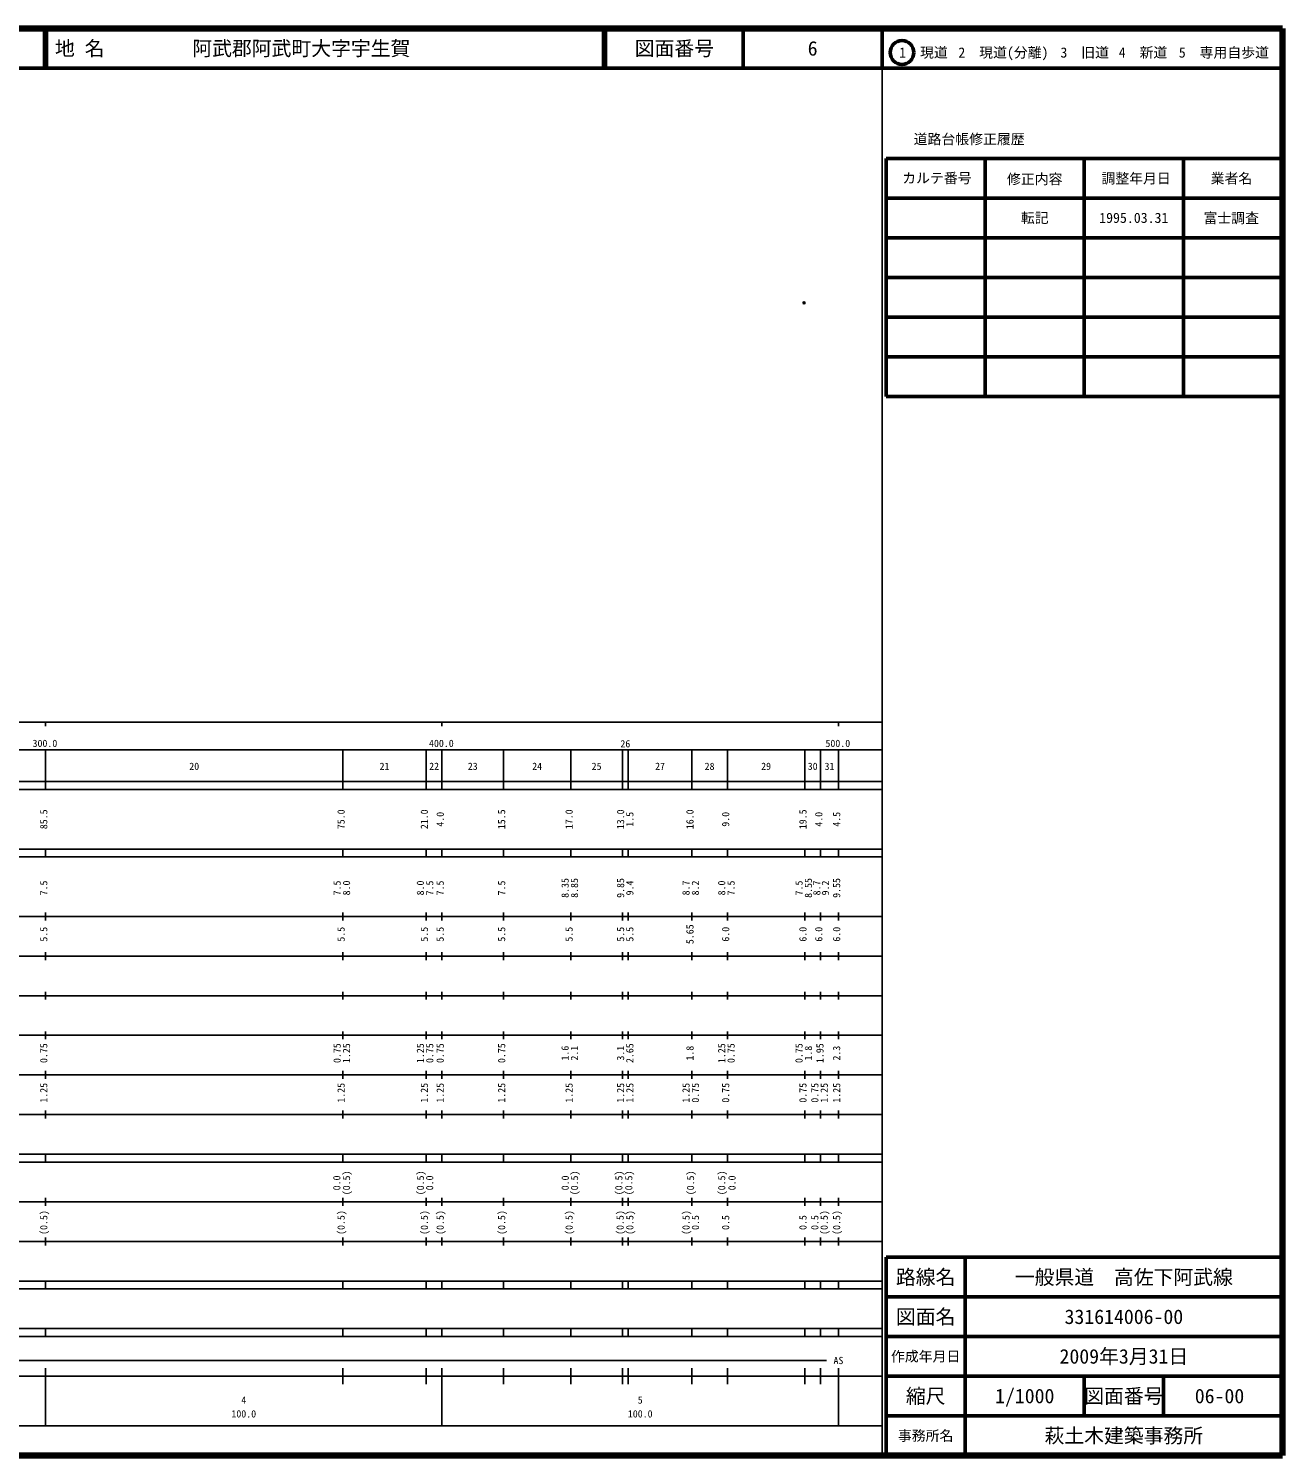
# Model space of a CAD drawing. Units: millimetres on the paper. Extents: x 40 to 680, y 20 to 380.
# Drawn here: x 363.7 to 680, y 20 to 380 of the extents above; entities that cross this region are included whole.
import ezdxf
from ezdxf.enums import TextEntityAlignment as Align

# ---------------------------------------------------------------- set-up
doc = ezdxf.new("R2010")
doc.units = ezdxf.units.MM
doc.header["$PDMODE"] = 32
doc.header["$PDSIZE"] = 0.5
doc.layers.add('M-OTRS', color=6, linetype='Continuous')
doc.layers.add('M-TTL-TXT', color=7, linetype='Continuous')
for name, color, linetype, lineweight in [('M-TTL', 2, 'Continuous', 140), ('M-TTL-BAND', 7, 'Continuous', 25), ('M-TTL-FRAM', 2, 'Continuous', 50), ('M-TTL-LINE', 7, 'Continuous', 50)]:
    doc.layers.add(name, color=color, linetype=linetype, lineweight=lineweight)
doc.styles.add('ＭＳ ゴシック', font='')
doc.styles.get('ＭＳ ゴシック').set_extended_font_data('MS Gothic')

msp = doc.modelspace()

# ---------------------------------------------------------------- linework, layer by layer
at = {"layer": 'M-OTRS'}
msp.add_point((559.318, 310.818), dxfattribs=at)
at = {"layer": 'M-TTL'}
for p, q in [((680, 380), (40, 380)), ((680, 20), (680, 380)), ((40, 20), (680, 20))]:
    msp.add_line(p, q, dxfattribs=at)
at = {"layer": 'M-TTL-BAND'}
for p, q in [((579, 20), (579, 370)), ((40, 205), (579, 205)), ((368, 205), (368, 204)), ((468, 205), (468, 204)), ((568, 205), (568, 204)), ((68, 198), (579, 198)), ((368, 188), (368, 198)), ((443, 188), (443, 198)), ((464, 188), (464, 198)), ((468, 188), (468, 198)), ((483.5, 188), (483.5, 198)), ((500.5, 188), (500.5, 198)), ((513.5, 188), (513.5, 198)), ((515, 188), (515, 198)), ((531, 188), (531, 198)), ((540, 188), (540, 198)), ((559.5, 188), (559.5, 198)), ((563.5, 188), (563.5, 198)), ((568, 188), (568, 198)), ((40, 190), (579, 190)), ((40, 188), (579, 188)), ((40, 173), (579, 173)), ((368, 171), (368, 173)), ((443, 171), (443, 173)), ((464, 171), (464, 173)), ((468, 171), (468, 173)), ((483.5, 171), (483.5, 173)), ((500.5, 171), (500.5, 173)), ((513.5, 171), (513.5, 173)), ((515, 171), (515, 173)), ((531, 171), (531, 173)), ((540, 171), (540, 173)), ((559.5, 171), (559.5, 173)), ((563.5, 171), (563.5, 173)), ((568, 171), (568, 173)), ((40, 171), (579, 171)), ((40, 156), (579, 156)), ((368, 155), (368, 157)), ((443, 155), (443, 157)), ((464, 155), (464, 157)), ((468, 155), (468, 157)), ((483.5, 155), (483.5, 157)), ((500.5, 155), (500.5, 157)), ((513.5, 155), (513.5, 157)), ((515, 155), (515, 157)), ((531, 155), (531, 157)), ((540, 155), (540, 157)), ((559.5, 155), (559.5, 157)), ((563.5, 155), (563.5, 157)), ((568, 155), (568, 157)), ((46, 146), (579, 146)), ((368, 145), (368, 147)), ((443, 145), (443, 147)), ((464, 145), (464, 147)), ((468, 145), (468, 147)), ((483.5, 145), (483.5, 147)), ((500.5, 145), (500.5, 147)), ((513.5, 145), (513.5, 147)), ((515, 145), (515, 147)), ((531, 145), (531, 147)), ((540, 145), (540, 147)), ((559.5, 145), (559.5, 147)), ((563.5, 145), (563.5, 147)), ((568, 145), (568, 147)), ((368, 135), (368, 137)), ((443, 135), (443, 137)), ((464, 135), (464, 137)), ((468, 135), (468, 137)), ((483.5, 135), (483.5, 137)), ((500.5, 135), (500.5, 137)), ((513.5, 135), (513.5, 137)), ((515, 135), (515, 137)), ((531, 135), (531, 137)), ((540, 135), (540, 137)), ((559.5, 135), (559.5, 137)), ((563.5, 135), (563.5, 137)), ((568, 135), (568, 137)), ((52, 136), (579, 136)), ((46, 126), (579, 126)), ((368, 125), (368, 127)), ((443, 125), (443, 127)), ((464, 125), (464, 127)), ((468, 125), (468, 127)), ((483.5, 125), (483.5, 127)), ((500.5, 125), (500.5, 127)), ((513.5, 125), (513.5, 127)), ((515, 125), (515, 127)), ((531, 125), (531, 127)), ((540, 125), (540, 127)), ((559.5, 125), (559.5, 127)), ((563.5, 125), (563.5, 127)), ((568, 125), (568, 127)), ((52, 116), (579, 116)), ((368, 115), (368, 117)), ((443, 115), (443, 117)), ((464, 115), (464, 117)), ((468, 115), (468, 117)), ((483.5, 115), (483.5, 117)), ((500.5, 115), (500.5, 117)), ((513.5, 115), (513.5, 117)), ((515, 115), (515, 117)), ((531, 115), (531, 117)), ((540, 115), (540, 117)), ((559.5, 115), (559.5, 117)), ((563.5, 115), (563.5, 117)), ((568, 115), (568, 117)), ((46, 106), (579, 106)), ((368, 105), (368, 107)), ((443, 105), (443, 107)), ((464, 105), (464, 107)), ((468, 105), (468, 107)), ((483.5, 105), (483.5, 107)), ((500.5, 105), (500.5, 107)), ((513.5, 105), (513.5, 107)), ((515, 105), (515, 107)), ((531, 105), (531, 107)), ((540, 105), (540, 107)), ((559.5, 105), (559.5, 107)), ((563.5, 105), (563.5, 107)), ((568, 105), (568, 107)), ((40, 96), (579, 96)), ((40, 94), (579, 94)), ((368, 94), (368, 96)), ((443, 94), (443, 96)), ((464, 94), (464, 96)), ((468, 94), (468, 96)), ((483.5, 94), (483.5, 96)), ((500.5, 94), (500.5, 96)), ((513.5, 94), (513.5, 96)), ((515, 94), (515, 96)), ((531, 94), (531, 96)), ((540, 94), (540, 96)), ((559.5, 94), (559.5, 96)), ((563.5, 94), (563.5, 96)), ((568, 94), (568, 96)), ((49, 84), (579, 84)), ((368, 83), (368, 85)), ((443, 83), (443, 85)), ((464, 83), (464, 85)), ((468, 83), (468, 85)), ((483.5, 83), (483.5, 85)), ((500.5, 83), (500.5, 85)), ((513.5, 83), (513.5, 85)), ((515, 83), (515, 85)), ((531, 83), (531, 85)), ((540, 83), (540, 85)), ((559.5, 83), (559.5, 85)), ((563.5, 83), (563.5, 85)), ((568, 83), (568, 85)), ((40, 74), (579, 74)), ((368, 73), (368, 75)), ((443, 73), (443, 75)), ((464, 73), (464, 75)), ((468, 73), (468, 75)), ((483.5, 73), (483.5, 75)), ((500.5, 73), (500.5, 75)), ((513.5, 73), (513.5, 75)), ((515, 73), (515, 75)), ((531, 73), (531, 75)), ((540, 73), (540, 75)), ((559.5, 73), (559.5, 75)), ((563.5, 73), (563.5, 75)), ((568, 73), (568, 75)), ((40, 64), (579, 64)), ((40, 62), (579, 62)), ((368, 62), (368, 64)), ((443, 62), (443, 64)), ((464, 62), (464, 64)), ((468, 62), (468, 64)), ((483.5, 62), (483.5, 64)), ((500.5, 62), (500.5, 64)), ((513.5, 62), (513.5, 64)), ((515, 62), (515, 64)), ((531, 62), (531, 64)), ((540, 62), (540, 64)), ((559.5, 62), (559.5, 64)), ((563.5, 62), (563.5, 64)), ((568, 62), (568, 64)), ((40, 52), (579, 52)), ((368, 50), (368, 52)), ((443, 50), (443, 52)), ((464, 50), (464, 52)), ((468, 50), (468, 52)), ((483.5, 50), (483.5, 52)), ((500.5, 50), (500.5, 52)), ((513.5, 50), (513.5, 52)), ((515, 50), (515, 52)), ((531, 50), (531, 52)), ((540, 50), (540, 52)), ((559.5, 50), (559.5, 52)), ((563.5, 50), (563.5, 52)), ((568, 50), (568, 52)), ((40, 50), (579, 50)), ((71, 44), (565, 44)), ((40, 40), (579, 40)), ((368, 27.5), (368, 42)), ((443, 38), (443, 42)), ((464, 38), (464, 42)), ((468, 27.5), (468, 42)), ((483.5, 38), (483.5, 42)), ((500.5, 38), (500.5, 42)), ((513.5, 38), (513.5, 42)), ((515, 38), (515, 42)), ((531, 38), (531, 42)), ((540, 38), (540, 42)), ((559.5, 38), (559.5, 42)), ((563.5, 38), (563.5, 42)), ((568, 27.5), (568, 42)), ((68, 27.5), (579, 27.5))]:
    msp.add_line(p, q, dxfattribs=at)
at = {"layer": 'M-TTL-FRAM'}
for p, q in [((580, 347.197), (580, 287.197)), ((580, 347.197), (680, 347.197)), ((580, 287.197), (680, 287.197)), ((680, 70), (580, 70)), ((580, 70), (580, 20))]:
    msp.add_line(p, q, dxfattribs=at)
at = {"layer": 'M-TTL-LINE'}
for p, q in [((367.75, 380), (367.75, 370)), ((368.25, 380), (368.25, 370)), ((508.747, 380), (508.747, 370)), ((509.247, 380), (509.247, 370)), ((543.997, 380), (543.997, 370)), ((579, 380), (579, 370)), ((40, 370), (680, 370)), ((605, 347.197), (605, 287.197)), ((630, 347.197), (630, 287.197)), ((655, 347.197), (655, 287.197)), ((580, 337.197), (680, 337.197)), ((580, 327.197), (680, 327.197)), ((580, 317.197), (680, 317.197)), ((580, 307.197), (680, 307.197)), ((580, 297.197), (680, 297.197)), ((600, 70), (600, 20)), ((680, 60), (580, 60)), ((680, 50), (580, 50)), ((680, 40), (580, 40)), ((630, 40), (630, 30)), ((650, 40), (650, 30)), ((680, 30), (580, 30))]:
    msp.add_line(p, q, dxfattribs=at)
msp.add_circle((584.031, 373.958), 3, dxfattribs=at)

# ---------------------------------------------------------------- texts
at = {"layer": 'M-TTL-BAND', "style": 'ＭＳ ゴシック'}
for s, p in [('300.0', (367.844, 198.195)), ('400.0', (467.844, 198.195)), ('26', (514.25, 198.094)), ('500.0', (567.844, 198.195)), ('20', (405.5, 192.405)), ('21', (453.5, 192.405)), ('22', (466, 192.405)), ('23', (475.75, 192.405)), ('24', (492, 192.405)), ('25', (507, 192.405)), ('27', (523, 192.405)), ('28', (535.5, 192.405)), ('29', (549.75, 192.405)), ('30', (561.5, 192.405)), ('31', (565.75, 192.405)), ('AS', (568, 42.5)), ('4', (418, 32.523)), ('5', (518, 32.523)), ('100.0', (418, 29.033)), ('100.0', (518, 29.033))]:
    msp.add_text(s, height=1.833, dxfattribs=at).set_placement(p, align=Align.BOTTOM_CENTER)
for s, p in [('85.5', (369, 180.5)), ('75.0', (444, 180.5)), ('21.0', (465, 180.5)), ('4.0', (469, 180.5)), ('15.5', (484.5, 180.5)), ('17.0', (501.5, 180.5)), ('13.0', (514.5, 180.5)), ('1.5', (516.84, 180.5)), ('16.0', (532, 180.5)), ('9.0', (541, 180.5)), ('19.5', (560.5, 180.5)), ('4.0', (564.5, 180.5)), ('4.5', (569, 180.5)), ('7.5', (369, 163.174)), ('7.5', (443, 163.174)), ('8.0', (445.37, 163.174)), ('8.0', (464, 163.174)), ('7.5', (466.37, 163.174)), ('7.5', (469, 163.174)), ('7.5', (484.5, 163.174)), ('8.35', (500.5, 163.174)), ('8.85', (502.87, 163.174)), ('9.85', (514.5, 163.174)), ('9.4', (516.84, 163.174)), ('8.7', (531, 163.174)), ('8.2', (533.37, 163.174)), ('8.0', (540, 163.174)), ('7.5', (542.37, 163.174)), ('7.5', (559.5, 163.174)), ('8.55', (561.87, 163.174)), ('8.7', (564.001, 163.174)), ('9.2', (566.16, 163.174)), ('9.55', (569, 163.174)), ('5.5', (369, 151.5)), ('5.5', (444, 151.5)), ('5.5', (465, 151.5)), ('5.5', (469, 151.5)), ('5.5', (484.5, 151.5)), ('5.5', (501.5, 151.5)), ('5.5', (514.5, 151.5)), ('5.5', (516.84, 151.5)), ('5.65', (532, 151.5)), ('6.0', (541, 151.5)), ('6.0', (560.5, 151.5)), ('6.0', (564.5, 151.5)), ('6.0', (569, 151.5)), ('0.75', (369, 121.5)), ('0.75', (443, 121.5)), ('1.25', (445.37, 121.5)), ('1.25', (464, 121.5)), ('0.75', (466.37, 121.5)), ('0.75', (469, 121.5)), ('0.75', (484.5, 121.5)), ('1.6', (500.5, 121.5)), ('2.1', (502.87, 121.5)), ('3.1', (514.5, 121.5)), ('2.65', (516.84, 121.5)), ('1.8', (532, 121.5)), ('1.25', (540, 121.5)), ('0.75', (542.37, 121.5)), ('0.75', (559.5, 121.5)), ('1.8', (561.87, 121.5)), ('1.95', (564.79, 121.5)), ('2.3', (569, 121.5)), ('1.25', (369, 111.5)), ('1.25', (444, 111.5)), ('1.25', (465, 111.5)), ('1.25', (469, 111.5)), ('1.25', (484.5, 111.5)), ('1.25', (501.5, 111.5)), ('1.25', (514.5, 111.5)), ('1.25', (516.84, 111.5)), ('1.25', (531, 111.5)), ('0.75', (533.37, 111.5)), ('0.75', (541, 111.5)), ('0.75', (560.5, 111.5)), ('0.75', (563.5, 111.5)), ('1.25', (565.87, 111.5)), ('1.25', (569, 111.5)), ('0.0', (442.922, 88.764)), ('(0.5)', (445.37, 88.764)), ('(0.5)', (464, 88.764)), ('0.0', (466.34, 88.764)), ('0.0', (500.537, 88.764)), ('(0.5)', (502.87, 88.764)), ('(0.5)', (514.069, 88.764)), ('(0.5)', (516.569, 88.764)), ('(0.5)', (532.142, 88.764)), ('(0.5)', (540, 88.764)), ('0.0', (542.599, 88.764)), ('(0.5)', (369, 78.764)), ('(0.5)', (444, 78.764)), ('(0.5)', (465, 78.764)), ('(0.5)', (469, 78.764)), ('(0.5)', (484.5, 78.764)), ('(0.5)', (501.5, 78.764)), ('(0.5)', (514.376, 78.764)), ('(0.5)', (516.847, 78.764)), ('(0.5)', (531, 78.764)), ('0.5', (533.37, 78.764)), ('0.5', (541, 78.764)), ('0.5', (560.5, 78.764)), ('0.5', (563.5, 78.764)), ('(0.5)', (565.87, 78.764)), ('(0.5)', (569, 78.764))]:
    msp.add_text(s, height=1.833, rotation=90, dxfattribs=at).set_placement(p, align=Align.BOTTOM_CENTER)
at = {"layer": 'M-TTL-TXT', "style": 'ＭＳ ゴシック'}
for s, p in [('地 名', (370.38, 375)), ('阿武郡阿武町大字宇生賀', (405.024, 375))]:
    msp.add_text(s, height=3.666, dxfattribs=at).set_placement(p, align=Align.MIDDLE_LEFT)
for s, height, p in [('図面番号', 3.666, (526.622, 375)), ('6', 3.666, (561.497, 375)), ('1\u3000現道', 2.566, (589.448, 373.958)), ('2\u3000現道(分離)', 2.566, (609.619, 373.958)), ('3\u3000旧道', 2.566, (630.121, 373.958)), ('4\u3000新道', 2.566, (644.824, 373.958)), ('5\u3000専用自歩道', 2.566, (665.228, 373.958)), ('道路台帳修正履歴', 2.566, (600.968, 352.113)), ('カルテ番号', 2.566, (592.839, 342.277)), ('修正内容', 2.566, (617.509, 342.023)), ('調整年月日', 2.566, (643.089, 342.197)), ('業者名', 2.566, (667.134, 342.197)), ('転記', 2.566, (617.5, 332.245)), ('1995.03.31', 2.566, (642.5, 332.245)), ('富士調査', 2.566, (667.077, 332.189)), ('路線名', 3.666, (590, 65)), ('路線名', 3.666, (590, 65)), ('一般県道\u3000高佐下阿武線', 3.666, (640, 65)), ('図面名', 3.666, (590, 55)), ('図面名', 3.666, (590, 55)), ('331614006-00', 3.666, (640, 55)), ('2009年3月31日', 3.666, (640, 45)), ('作成年月日', 2.566, (590, 45)), ('作成年月日', 2.566, (590, 45)), ('縮尺', 3.666, (590, 35)), ('縮尺', 3.666, (590, 35)), ('1/1000', 3.666, (615, 35)), ('図面番号', 3.666, (640, 35)), ('図面番号', 3.666, (640, 35)), ('06-00', 3.666, (664.125, 35)), ('事務所名', 2.566, (590, 25)), ('事務所名', 2.566, (590, 25)), ('萩土木建築事務所', 3.666, (640, 25))]:
    msp.add_text(s, height=height, dxfattribs=at).set_placement(p, align=Align.MIDDLE_CENTER)

doc.saveas('drawing.dxf')
